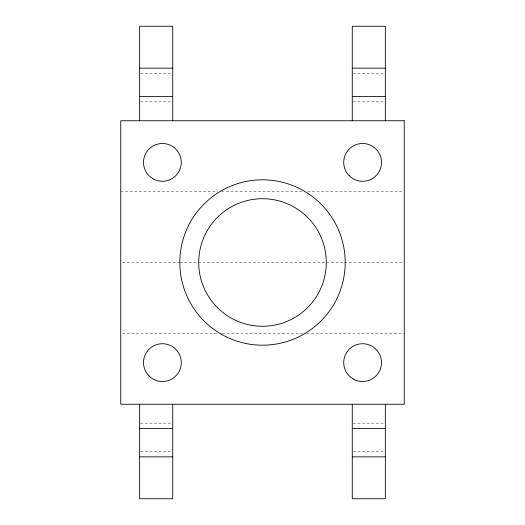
<?xml version="1.0" encoding="UTF-8"?>
<svg xmlns="http://www.w3.org/2000/svg" width="525" height="525" viewBox="0 0 525 525"><rect width="100%" height="100%" fill="white"/><g stroke="black" fill="none" stroke-linecap="round" stroke-linejoin="round"><path stroke-width="0.39" stroke-dasharray="2.62 1.97" d="M140.457 73.5L171.918 73.5M353.082 73.5L384.543 73.5M140.457 101.85L171.918 101.85M353.082 101.85L384.543 101.85M120.75 191.625L217.435 191.625M221.53 191.625L303.47 191.625M307.565 191.625L402.609 191.625M122.391 262.5L178.927 262.5M179.747 262.5L343.619 262.5M344.439 262.5L402.609 262.5M122.391 333.375L218.256 333.375M222.351 333.375L302.649 333.375M306.744 333.375L403.43 333.375M140.457 423.15L171.918 423.15M353.082 423.15L384.543 423.15M140.457 451.5L172.725 451.5M353.082 451.5L384.543 451.5"/><path stroke-width="0.79" d="M139.65 68.152L172.725 68.152M352.275 68.152L385.35 68.152M139.65 96.502L172.725 96.502M352.275 96.502L385.35 96.502M139.65 428.498L172.725 428.498M352.275 428.498L385.35 428.498M139.65 456.848L172.725 456.848M352.275 456.848L385.35 456.848M385.35 120.75L385.35 26.25L352.275 26.25L352.275 120.75M385.35 404.25L385.35 498.75L352.275 498.75L352.275 404.25M172.725 120.75L172.725 26.25L139.65 26.25L139.65 120.75M172.725 404.25L172.725 498.75L139.65 498.75L139.65 404.25M404.25 120.75L120.75 120.75L120.75 404.25L404.25 404.25L404.25 120.75M221.156 334.11A82.688 82.688 0 0 0 345.188 262.5A82.688 82.688 0 0 0 221.156 190.89A82.688 82.688 0 0 0 221.156 334.11M349.243 175.757A18.9 18.9 0 0 0 380.868 167.285A18.9 18.9 0 0 0 357.715 144.132A18.9 18.9 0 0 0 349.243 175.757M152.939 178.756A18.9 18.9 0 0 0 181.289 162.389A18.9 18.9 0 0 0 152.939 146.022A18.9 18.9 0 0 0 152.939 178.756M149.028 375.972A18.9 18.9 0 0 0 180.646 367.5A18.9 18.9 0 0 0 157.5 344.354A18.9 18.9 0 0 0 149.028 375.972M353.161 378.978A18.9 18.9 0 0 0 381.511 362.611A18.9 18.9 0 0 0 353.161 346.244A18.9 18.9 0 0 0 353.161 378.978M217.396 307.604A63.788 63.788 0 0 0 324.115 279.011A63.788 63.788 0 0 0 245.989 200.885A63.788 63.788 0 0 0 217.396 307.604"/></g></svg>
